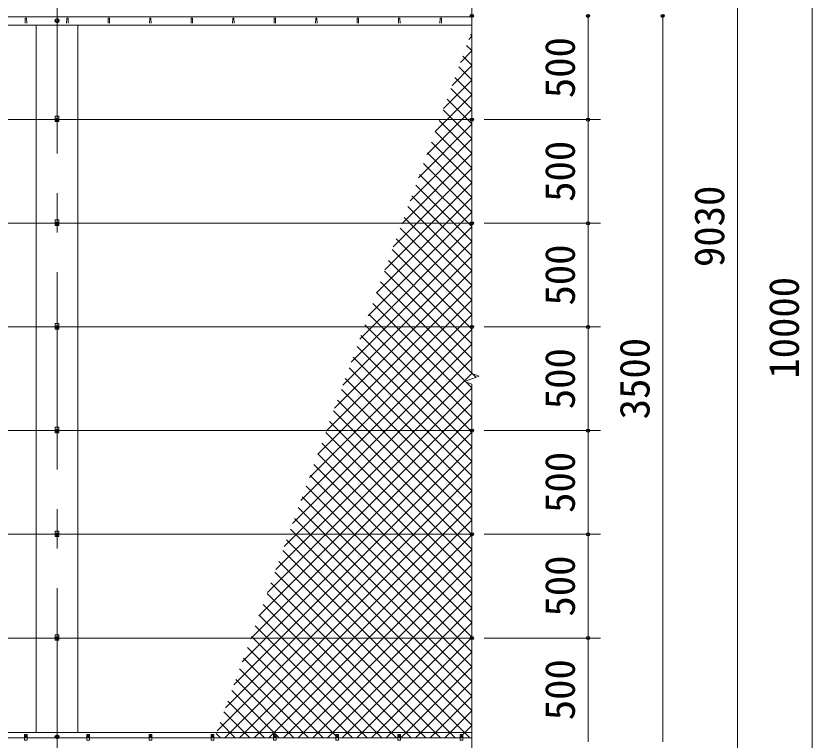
# Model space of a CAD drawing. Units: millimetres at full size. Extents: x -12600 to 12600, y -8910 to 8910.
# Drawn here: x -6595 to -2757, y 25 to 3517 of the extents above; entities that cross this region are included whole.
import ezdxf
from ezdxf.enums import TextEntityAlignment as Align

# ---------------------------------------------------------------- set-up
doc = ezdxf.new("R2010")
doc.units = ezdxf.units.MM
doc.header["$LTSCALE"] = 30
doc.header["$PDMODE"] = 32
doc.header["$PDSIZE"] = 15
doc.linetypes.add('USER1', pattern=[50.8, 31.75, -6.35, 6.35, -6.35])
for name, color, linetype, lineweight in [('0-1_D-STR-DIM', 7, 'Continuous', 13), ('0-2_D-BMK', 2, 'USER1', 13), ('0-3_D-STR3', 3, 'Continuous', 13), ('0-4_D-STR1', 1, 'Continuous', 18), ('0-7_D-STR2', 7, 'Continuous', 13)]:
    doc.layers.add(name, color=color, linetype=linetype, lineweight=lineweight)
doc.layers.add('0-6_Defpoints', color=253, linetype='Continuous')
doc.styles.add('ＭＳ ゴシック', font='')
doc.styles.get('ＭＳ ゴシック').set_extended_font_data('MS Gothic')

msp = doc.modelspace()

# ---------------------------------------------------------------- linework, layer by layer
at = {"layer": '0-1_D-STR-DIM'}
for p, q in [((-3117.14, 7017.35), (-3117.14, -2012.65)), ((-2757.14, 7017.35), (-2757.14, -2982.65)), ((-4397.14, 1793), (-4397.14, 5241.69)), ((-3837.14, 3017.35), (-3837.14, 3517.35)), ((-3477.14, 3517.35), (-3477.14, 17.35)), ((-4337.14, 3017.35), (-3777.14, 3017.35)), ((-4337.14, 3017.35), (-3777.14, 3017.35)), ((-3837.14, 2517.35), (-3837.14, 3017.35)), ((-4337.14, 2517.35), (-3777.14, 2517.35)), ((-4337.14, 2517.35), (-3777.14, 2517.35)), ((-3837.14, 2017.35), (-3837.14, 2517.35)), ((-4337.14, 2017.35), (-3777.14, 2017.35)), ((-4337.14, 2017.35), (-3777.14, 2017.35)), ((-3837.14, 1517.35), (-3837.14, 2017.35)), ((-4432.38, 1754.52), (-4361.91, 1780.17)), ((-4361.91, 1780.17), (-4397.14, 1793)), ((-4397.14, 1741.69), (-4432.38, 1754.52)), ((-4397.14, -957), (-4397.14, 1741.69)), ((-4337.14, 1517.35), (-3777.14, 1517.35)), ((-4337.14, 1517.35), (-3777.14, 1517.35)), ((-3837.14, 1017.35), (-3837.14, 1517.35)), ((-4337.14, 1017.35), (-3777.14, 1017.35)), ((-4337.14, 1017.35), (-3777.14, 1017.35)), ((-3837.14, 517.35), (-3837.14, 1017.35)), ((-4337.14, 517.35), (-3777.14, 517.35)), ((-4337.14, 517.35), (-3777.14, 517.35)), ((-3837.14, 17.35), (-3837.14, 517.35))]:
    msp.add_line(p, q, dxfattribs=at)
at = {"layer": '0-2_D-BMK'}
for p, q in [((-6397.14, -3242.65), (-6397.14, 7077.35)), ((-6384.39, 3494.35), (-6409.89, 3494.35)), ((-6407.14, 3017.35), (-6387.14, 3017.35)), ((-6407.14, 2517.35), (-6387.14, 2517.35)), ((-6407.14, 2017.35), (-6387.14, 2017.35)), ((-6407.14, 1517.35), (-6387.14, 1517.35)), ((-6407.14, 1017.35), (-6387.14, 1017.35)), ((-6407.14, 517.35), (-6387.14, 517.35)), ((-6554.58, 41.35), (-6539.71, 41.35)), ((-6547.14, 33.91), (-6547.14, 48.79)), ((-6384.39, 40.35), (-6409.89, 40.35)), ((-6254.58, 41.35), (-6239.71, 41.35)), ((-6247.14, 33.91), (-6247.14, 48.79)), ((-5954.58, 41.35), (-5939.71, 41.35)), ((-5947.14, 33.91), (-5947.14, 48.79)), ((-5654.58, 41.35), (-5639.71, 41.35)), ((-5647.14, 33.91), (-5647.14, 48.79)), ((-5354.58, 41.35), (-5339.71, 41.35)), ((-5347.14, 33.91), (-5347.14, 48.79)), ((-5054.58, 41.35), (-5039.71, 41.35)), ((-5047.14, 33.91), (-5047.14, 48.79)), ((-4754.58, 41.35), (-4739.71, 41.35)), ((-4747.14, 33.91), (-4747.14, 48.79)), ((-4454.58, 41.35), (-4439.71, 41.35)), ((-4447.14, 33.91), (-4447.14, 48.79))]:
    msp.add_line(p, q, dxfattribs=at)
at = {"layer": '0-3_D-STR3'}
for p, q in [((-6405.64, 3499.25), (-6397.14, 3504.16)), ((-6405.64, 3489.44), (-6405.64, 3499.25)), ((-6397.14, 3484.53), (-6405.64, 3489.44)), ((-6388.64, 3489.44), (-6397.14, 3484.53)), ((-6387.64, 3033.35), (-6406.64, 3033.35)), ((-6406.64, 3033.35), (-6406.64, 3007.35)), ((-6387.64, 3033.35), (-6387.64, 3007.35)), ((-9379.94, 3017.35), (-6406.64, 3017.35)), ((-6387.64, 3007.35), (-6406.64, 3007.35)), ((-6403.64, 3021.1), (-6397.14, 3024.85)), ((-6403.64, 3013.59), (-6403.64, 3021.1)), ((-6397.14, 3009.84), (-6403.64, 3013.59)), ((-6397.14, 3024.85), (-6390.64, 3021.1)), ((-6390.64, 3013.59), (-6397.14, 3009.84)), ((-6390.64, 3021.1), (-6390.64, 3013.59)), ((-6387.64, 3017.35), (-4397.14, 3017.35)), ((-6387.64, 2533.35), (-6387.64, 2507.35)), ((-7247.14, 2517.35), (-6406.64, 2517.35)), ((-6387.64, 2507.35), (-6406.64, 2507.35)), ((-6403.64, 2521.1), (-6397.14, 2524.85)), ((-6403.64, 2513.59), (-6403.64, 2521.1)), ((-6397.14, 2509.84), (-6403.64, 2513.59)), ((-6397.14, 2524.85), (-6390.64, 2521.1)), ((-6390.64, 2513.59), (-6397.14, 2509.84)), ((-6390.64, 2521.1), (-6390.64, 2513.59)), ((-6387.64, 2517.35), (-4397.14, 2517.35)), ((-9379.94, 2017.35), (-6406.64, 2017.35)), ((-6387.64, 2033.35), (-6406.64, 2033.35)), ((-6406.64, 2033.35), (-6406.64, 2007.35)), ((-6387.64, 2007.35), (-6406.64, 2007.35)), ((-6403.64, 2021.1), (-6397.14, 2024.85)), ((-6397.14, 2024.85), (-6390.64, 2021.1)), ((-6390.64, 2013.59), (-6397.14, 2009.84)), ((-6390.64, 2021.1), (-6390.64, 2013.59)), ((-6387.64, 2033.35), (-6387.64, 2007.35)), ((-6387.64, 2017.35), (-4397.14, 2017.35)), ((-9379.94, 1517.35), (-6406.64, 1517.35)), ((-6387.64, 1533.35), (-6406.64, 1533.35)), ((-6406.64, 1533.35), (-6406.64, 1507.35)), ((-6387.64, 1507.35), (-6406.64, 1507.35)), ((-6403.64, 1521.1), (-6397.14, 1524.85)), ((-6397.14, 1524.85), (-6390.64, 1521.1)), ((-6390.64, 1513.59), (-6397.14, 1509.84)), ((-6390.64, 1521.1), (-6390.64, 1513.59)), ((-6387.64, 1533.35), (-6387.64, 1507.35)), ((-6387.64, 1517.35), (-4397.14, 1517.35)), ((-9379.94, 1017.35), (-6406.64, 1017.35)), ((-6406.64, 1033.35), (-6406.64, 1007.35)), ((-6387.64, 1033.35), (-6406.64, 1033.35)), ((-6387.64, 1007.35), (-6406.64, 1007.35)), ((-6403.64, 1021.1), (-6397.14, 1024.85)), ((-6403.64, 1013.59), (-6403.64, 1021.1)), ((-6397.14, 1009.84), (-6403.64, 1013.59)), ((-6397.14, 1024.85), (-6390.64, 1021.1)), ((-6390.64, 1013.59), (-6397.14, 1009.84)), ((-6390.64, 1021.1), (-6390.64, 1013.59)), ((-6387.64, 1033.35), (-6387.64, 1007.35)), ((-6387.64, 1017.35), (-4397.14, 1017.35)), ((-9379.94, 517.35), (-6406.64, 517.35)), ((-6387.64, 533.35), (-6406.64, 533.35)), ((-6406.64, 533.35), (-6406.64, 507.35)), ((-6387.64, 507.35), (-6406.64, 507.35)), ((-6403.64, 521.1), (-6397.14, 524.85)), ((-6403.64, 513.59), (-6403.64, 521.1)), ((-6397.14, 509.84), (-6403.64, 513.59)), ((-6397.14, 524.85), (-6390.64, 521.1)), ((-6390.64, 513.59), (-6397.14, 509.84)), ((-6390.64, 521.1), (-6390.64, 513.59)), ((-6387.64, 533.35), (-6387.64, 507.35)), ((-6387.64, 517.35), (-4397.14, 517.35)), ((-6553.64, 25.35), (-6553.64, 51.35)), ((-6540.64, 51.35), (-6553.64, 51.35)), ((-6540.64, 25.35), (-6540.64, 51.35)), ((-6405.64, 45.25), (-6397.14, 50.16)), ((-6405.64, 35.44), (-6405.64, 45.25)), ((-6405.64, 35.44), (-6405.64, 45.25)), ((-6397.14, 50.16), (-6388.64, 45.25)), ((-6388.64, 45.25), (-6388.64, 35.44)), ((-6253.64, 25.35), (-6253.64, 51.35)), ((-6240.64, 51.35), (-6253.64, 51.35)), ((-6240.64, 25.35), (-6240.64, 51.35)), ((-5953.64, 25.35), (-5953.64, 51.35)), ((-5940.64, 51.35), (-5953.64, 51.35)), ((-5940.64, 25.35), (-5940.64, 51.35)), ((-5653.64, 25.35), (-5653.64, 51.35)), ((-5640.64, 51.35), (-5653.64, 51.35)), ((-5640.64, 25.35), (-5640.64, 51.35)), ((-5353.64, 25.35), (-5353.64, 51.35)), ((-5340.64, 51.35), (-5353.64, 51.35)), ((-5340.64, 25.35), (-5340.64, 51.35)), ((-5053.64, 25.35), (-5053.64, 51.35)), ((-5040.64, 51.35), (-5053.64, 51.35)), ((-5040.64, 25.35), (-5040.64, 51.35)), ((-4753.64, 25.35), (-4753.64, 51.35)), ((-4740.64, 51.35), (-4753.64, 51.35)), ((-4740.64, 25.35), (-4740.64, 51.35)), ((-4453.64, 25.35), (-4453.64, 51.35)), ((-4440.64, 51.35), (-4453.64, 51.35)), ((-4440.64, 25.35), (-4440.64, 51.35)), ((-6840.64, 36.35), (-6553.64, 36.35)), ((-6540.64, 25.35), (-6553.64, 25.35)), ((-6540.64, 36.35), (-6253.64, 36.35)), ((-6397.14, 30.53), (-6405.64, 35.44)), ((-6388.64, 35.44), (-6397.14, 30.53)), ((-6240.64, 25.35), (-6253.64, 25.35)), ((-6240.64, 36.35), (-5953.64, 36.35)), ((-5940.64, 25.35), (-5953.64, 25.35)), ((-5940.64, 36.35), (-5653.64, 36.35)), ((-5640.64, 25.35), (-5653.64, 25.35)), ((-5640.64, 36.35), (-5353.64, 36.35)), ((-5340.64, 25.35), (-5353.64, 25.35)), ((-5340.64, 36.35), (-5053.64, 36.35)), ((-5040.64, 25.35), (-5053.64, 25.35)), ((-5040.64, 36.35), (-4753.64, 36.35)), ((-4740.64, 25.35), (-4753.64, 25.35)), ((-4740.64, 36.35), (-4453.64, 36.35)), ((-4440.64, 25.35), (-4453.64, 25.35)), ((-4397.14, 36.35), (-4440.64, 36.35))]:
    msp.add_line(p, q, dxfattribs=at)
for points in [[(-6397.14, 3504.16), (-6388.64, 3499.25), (-6388.64, 3489.44)], [(-6387.64, 2533.35), (-6406.64, 2533.35), (-6406.64, 2507.35)], [(-6397.14, 2009.84), (-6403.64, 2013.59), (-6403.64, 2021.1)], [(-6397.14, 1509.84), (-6403.64, 1513.59), (-6403.64, 1521.1)]]:
    msp.add_lwpolyline(points, dxfattribs=at)
for centre, radius in [((-6397.14, 3494.35), 8.25), ((-6397.14, 3017.35), 6.25), ((-6397.14, 2517.35), 6.25), ((-6397.14, 2017.35), 6.25), ((-6397.14, 1517.35), 6.25), ((-6397.14, 1017.35), 6.25), ((-6397.14, 517.35), 6.25), ((-6547.14, 41.35), 5.25), ((-6397.14, 40.35), 8.25), ((-6247.14, 41.35), 5.25), ((-5947.14, 41.35), 5.25), ((-5647.14, 41.35), 5.25), ((-5347.14, 41.35), 5.25), ((-5047.14, 41.35), 5.25), ((-4747.14, 41.35), 5.25), ((-4447.14, 41.35), 5.25)]:
    msp.add_circle(centre, radius, dxfattribs=at)
at = {"layer": '0-4_D-STR1'}
for p, q in [((-9497.14, 3513.35), (-4397.14, 3513.35)), ((-6550.14, 3504.22), (-6550.89, 3482.72)), ((-6544.14, 3504.22), (-6543.39, 3482.72)), ((-6350.14, 3504.22), (-6350.89, 3482.72)), ((-6344.14, 3504.22), (-6343.39, 3482.72)), ((-6150.14, 3504.22), (-6150.89, 3482.72)), ((-6144.14, 3504.22), (-6143.39, 3482.72)), ((-5950.14, 3504.22), (-5950.89, 3482.72)), ((-5944.14, 3504.22), (-5943.39, 3482.72)), ((-5750.14, 3504.22), (-5750.89, 3482.72)), ((-5744.14, 3504.22), (-5743.39, 3482.72)), ((-5550.14, 3504.22), (-5550.89, 3482.72)), ((-5544.14, 3504.22), (-5543.39, 3482.72)), ((-5350.14, 3504.22), (-5350.89, 3482.72)), ((-5344.14, 3504.22), (-5343.39, 3482.72)), ((-5150.14, 3504.22), (-5150.89, 3482.72)), ((-5144.14, 3504.22), (-5143.39, 3482.72)), ((-4950.14, 3504.22), (-4950.89, 3482.72)), ((-4944.14, 3504.22), (-4943.39, 3482.72)), ((-4750.14, 3504.22), (-4750.89, 3482.72)), ((-4744.14, 3504.22), (-4743.39, 3482.72)), ((-4550.14, 3504.22), (-4550.89, 3482.72)), ((-4544.14, 3504.22), (-4543.39, 3482.72)), ((-9497.14, 3472.35), (-4397.14, 3472.35)), ((-6497.14, 3472.35), (-6497.14, 62.35)), ((-6297.14, 62.35), (-6297.14, 3472.35)), ((-9497.14, 62.35), (-4397.14, 62.35))]:
    msp.add_line(p, q, dxfattribs=at)
for centre in [(-6547.14, 3502.97), (-6347.14, 3502.97), (-6147.14, 3502.97), (-5947.14, 3502.97), (-5747.14, 3502.97), (-5547.14, 3502.97), (-5347.14, 3502.97), (-5147.14, 3502.97), (-4947.14, 3502.97), (-4747.14, 3502.97), (-4547.14, 3502.97)]:
    msp.add_arc(centre, 3.25, 22.61986, 157.38014, dxfattribs=at)
at = {"layer": '0-6_Defpoints'}
for p in [(-4397.14, 3517.35), (-3837.14, 3517.35), (-3477.14, 3517.35), (-4397.14, 3017.35), (-3837.14, 3017.35), (-4397.14, 2517.35), (-3837.14, 2517.35), (-4397.14, 2017.35), (-3837.14, 2017.35), (-4397.14, 1517.35), (-3837.14, 1517.35), (-4397.14, 1017.35), (-3837.14, 1017.35), (-4397.14, 517.35), (-3837.14, 517.35)]:
    msp.add_point(p, dxfattribs=at)
at = {"layer": '0-7_D-STR2'}
for p, q in [((-4411.87, 3404.29), (-4397.14, 3419.02)), ((-4397.14, 3420.55), (-4403.6, 3427.01)), ((-4452.34, 3293.12), (-4397.14, 3348.31)), ((-4397.14, 3349.84), (-4422.47, 3375.17)), ((-4397.14, 3279.13), (-4441.34, 3323.32)), ((-4492.8, 3181.94), (-4397.14, 3277.59)), ((-4397.14, 3208.42), (-4460.21, 3271.48)), ((-4533.26, 3070.77), (-4397.14, 3206.88)), ((-4397.14, 3137.71), (-4479.08, 3219.64)), ((-4397.14, 3067), (-4497.95, 3167.8)), ((-4573.73, 2959.59), (-4397.14, 3136.17)), ((-4397.14, 2996.29), (-4516.82, 3115.96)), ((-4614.19, 2848.41), (-4397.14, 3065.46)), ((-4397.14, 2925.58), (-4535.68, 3064.12)), ((-4654.66, 2737.24), (-4397.14, 2994.75)), ((-4397.14, 2854.87), (-4554.55, 3012.27)), ((-4397.14, 2784.16), (-4573.42, 2960.43)), ((-4695.12, 2626.06), (-4397.14, 2924.04)), ((-4397.14, 2713.44), (-4592.29, 2908.59)), ((-4735.59, 2514.89), (-4397.14, 2853.33)), ((-4397.14, 2642.73), (-4611.16, 2856.75)), ((-4397.14, 2572.02), (-4630.03, 2804.91)), ((-4776.05, 2403.71), (-4397.14, 2782.62)), ((-4397.14, 2501.31), (-4648.9, 2753.07)), ((-4816.52, 2292.54), (-4397.14, 2711.91)), ((-4397.14, 2430.6), (-4667.77, 2701.22)), ((-4397.14, 2359.89), (-4686.64, 2649.38)), ((-4856.98, 2181.36), (-4397.14, 2641.2)), ((-4397.14, 2289.18), (-4705.5, 2597.54)), ((-4897.44, 2070.19), (-4397.14, 2570.49)), ((-4397.14, 2218.47), (-4724.37, 2545.7)), ((-4937.91, 1959.01), (-4397.14, 2499.78)), ((-4397.14, 2147.76), (-4743.24, 2493.86)), ((-4978.37, 1847.84), (-4397.14, 2429.07)), ((-4397.14, 2077.05), (-4762.11, 2442.01)), ((-4397.14, 2006.34), (-4780.98, 2390.17)), ((-5018.84, 1736.66), (-4397.14, 2358.36)), ((-4397.14, 1935.63), (-4799.85, 2338.33)), ((-5059.3, 1625.49), (-4397.14, 2287.65)), ((-4397.14, 1864.92), (-4818.72, 2286.49)), ((-4397.14, 1794.21), (-4837.59, 2234.65)), ((-5099.77, 1514.31), (-4397.14, 2216.93)), ((-4429.29, 1755.64), (-4856.46, 2182.81)), ((-5140.23, 1403.14), (-4397.14, 2146.22)), ((-4397.14, 1652.78), (-4875.32, 2130.96)), ((-5180.7, 1291.96), (-4397.14, 2075.51)), ((-4397.14, 1582.07), (-4894.19, 2079.12)), ((-5221.16, 1180.79), (-4397.14, 2004.8)), ((-4397.14, 1511.36), (-4913.06, 2027.28)), ((-4397.14, 1440.65), (-4931.93, 1975.44)), ((-5261.62, 1069.61), (-4397.14, 1934.09)), ((-4397.14, 1369.94), (-4950.8, 1923.6)), ((-5302.09, 958.44), (-4397.14, 1863.38)), ((-4397.14, 1299.23), (-4969.67, 1871.75)), ((-4397.14, 1228.52), (-4988.54, 1819.91)), ((-5342.55, 847.26), (-4396.9, 1792.91)), ((-4397.14, 1157.81), (-5007.41, 1768.07)), ((-4377.45, 1774.51), (-4395.25, 1792.31)), ((-4397.14, 1723.5), (-4425.76, 1752.11)), ((-5383.02, 736.09), (-4397.14, 1721.96)), ((-4397.14, 1087.1), (-5026.27, 1716.23)), ((-5423.48, 624.91), (-4397.14, 1651.25)), ((-4397.14, 1016.39), (-5045.14, 1664.39)), ((-4397.14, 945.68), (-5064.01, 1612.55)), ((-5463.95, 513.74), (-4397.14, 1580.54)), ((-4397.14, 874.97), (-5082.88, 1560.7)), ((-5504.41, 402.56), (-4397.14, 1509.83)), ((-4397.14, 804.26), (-5101.75, 1508.86)), ((-5544.87, 291.39), (-4397.14, 1439.12)), ((-4397.14, 733.55), (-5120.62, 1457.02)), ((-4397.14, 662.83), (-5139.49, 1405.18)), ((-5585.34, 180.21), (-4397.14, 1368.41)), ((-4397.14, 592.12), (-5158.36, 1353.34)), ((-5625.8, 69.04), (-4397.14, 1297.7)), ((-4397.14, 521.41), (-5177.23, 1301.49)), ((-4397.14, 450.7), (-5196.09, 1249.65)), ((-5587.78, 36.35), (-4397.14, 1226.99)), ((-4397.14, 379.99), (-5214.96, 1197.81)), ((-5517.07, 36.35), (-4397.14, 1156.27)), ((-4397.14, 309.28), (-5233.83, 1145.97)), ((-5446.36, 36.35), (-4397.14, 1085.56)), ((-4397.14, 238.57), (-5252.7, 1094.13)), ((-4397.14, 167.86), (-5271.57, 1042.29)), ((-5375.65, 36.35), (-4397.14, 1014.85)), ((-4397.14, 97.15), (-5290.44, 990.44)), ((-4407.05, 36.35), (-5309.31, 938.6)), ((-5304.94, 36.35), (-4397.14, 944.14)), ((-4477.76, 36.35), (-5328.18, 886.76)), ((-5234.23, 36.35), (-4397.14, 873.43)), ((-4548.47, 36.35), (-5347.05, 834.92)), ((-4619.18, 36.35), (-5365.91, 783.08)), ((-5163.52, 36.35), (-4397.14, 802.72)), ((-4689.9, 36.35), (-5384.78, 731.23)), ((-5092.81, 36.35), (-4397.14, 732.01)), ((-4760.61, 36.35), (-5403.65, 679.39)), ((-5022.1, 36.35), (-4397.14, 661.3)), ((-4831.32, 36.35), (-5422.52, 627.55)), ((-4951.39, 36.35), (-4397.14, 590.59)), ((-4902.03, 36.35), (-5441.39, 575.71)), ((-4972.74, 36.35), (-5460.26, 523.87)), ((-4880.68, 36.35), (-4397.14, 519.88)), ((-5043.45, 36.35), (-5479.13, 472.03)), ((-4809.97, 36.35), (-4397.14, 449.17)), ((-5114.16, 36.35), (-5498, 420.18)), ((-5184.87, 36.35), (-5516.87, 368.34)), ((-4739.26, 36.35), (-4397.14, 378.46)), ((-5255.58, 36.35), (-5535.73, 316.5)), ((-4668.55, 36.35), (-4397.14, 307.75)), ((-5326.29, 36.35), (-5554.6, 264.66)), ((-4597.83, 36.35), (-4397.14, 237.04)), ((-5397, 36.35), (-5573.47, 212.82)), ((-5467.71, 36.35), (-5592.34, 160.97)), ((-4527.12, 36.35), (-4397.14, 166.33)), ((-5538.42, 36.35), (-5611.21, 109.13)), ((-4456.41, 36.35), (-4397.14, 95.61)), ((-5609.13, 36.35), (-5630.08, 57.29))]:
    msp.add_line(p, q, dxfattribs=at)

# ---------------------------------------------------------------- texts
at = {"layer": '0-1_D-STR-DIM', "style": 'ＭＳ ゴシック'}
for s, p in [('500', (-3857.39, 3120.68)), ('500', (-3857.39, 2620.68)), ('9030', (-3137.39, 2306.17)), ('500', (-3857.39, 2120.68)), ('10000', (-2777.39, 1767.82)), ('3500', (-3497.39, 1571.92)), ('500', (-3857.39, 1620.68)), ('500', (-3857.39, 1120.68)), ('500', (-3857.39, 620.68)), ('500', (-3857.39, 120.68))]:
    msp.add_text(s, height=144.3, rotation=90, dxfattribs=at).set_placement(p, align=Align.BOTTOM_LEFT)

doc.saveas('drawing.dxf')
